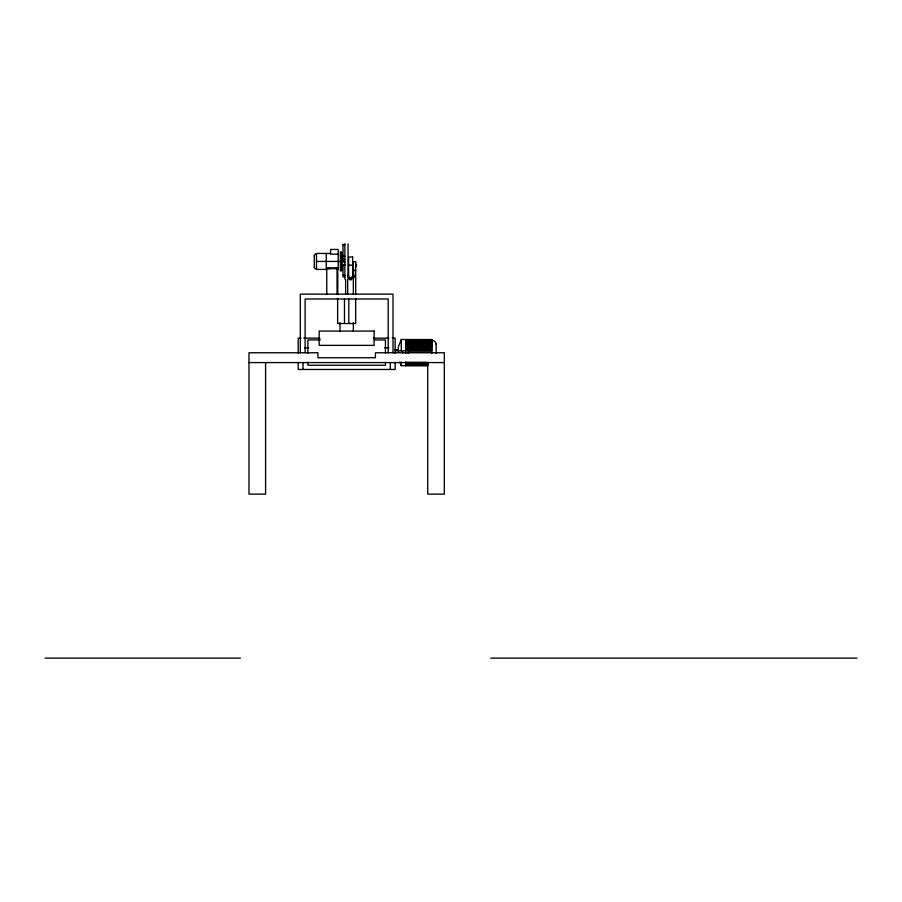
<?xml version="1.0" encoding="UTF-8"?>
<svg xmlns="http://www.w3.org/2000/svg" width="902" height="902" viewBox="0 0 902 902"><rect width="100%" height="100%" fill="white"/><g stroke="black" fill="none" stroke-linecap="round" stroke-linejoin="round"><path stroke-width="1.35" d="M431.81 353.325L431.81 339.524L401.277 339.513L398.368 346.774L398.368 351.25M344.88 244.521L343.019 244.521L343.019 261.896L344.88 261.896M343.019 244.814L344.88 244.814M330.56 253.462L316.489 253.439L316.489 269.427L326.276 269.427L326.276 253.439M338.205 254.172L330.56 254.172L330.56 249.448L338.205 249.448L338.205 269.394M340.404 255.604L341.61 255.604M343.019 256.236L344.88 256.258M343.019 259.381L344.88 259.381M316.489 261.433L344.902 261.433M344.88 264.557L343.019 264.557L343.019 276.903L344.88 276.903M348.6 265.132L352.637 265.132M343.019 265.402L344.88 265.402M340.404 267.263L341.61 267.263M326.772 268.683L337.765 268.683M352.637 268.695L353.494 268.695L353.494 275.922L352.637 275.922M353.347 270.51L355.692 270.51M348.6 275.155L347.755 275.155L347.755 275.922L348.6 275.922M352.637 275.155L353.494 275.155M343.019 275.268L344.88 275.268M300.997 338.137L298.19 338.137L298.19 353.122M303.816 338.137L319.928 338.137M373.394 338.137L388.875 338.137M392.314 338.137L395.132 338.137L395.132 353.178M405.641 339.693L431.81 339.693M320.345 339.93L307.886 339.93L307.886 353.325M374.353 339.93L385.436 339.93L385.436 353.133M405.641 340.02L431.81 340.02M405.641 340.505L431.81 340.505M409.779 341.824L431.81 341.824M405.641 341.926L431.81 341.926M405.641 342.456L431.81 342.456M405.641 342.839L431.81 342.839M405.641 343.064L431.81 343.064M405.641 343.876L431.81 343.876M405.641 343.978L431.81 343.978M405.641 344.789L431.81 344.789M405.641 345.015L431.81 345.015M405.641 345.928L431.81 345.928M405.641 346.267L431.81 346.267M405.641 346.898L431.81 346.898M405.641 347.586L431.81 347.586M304.448 347.834L308.664 347.834M384.658 347.834L388.875 347.834M408.392 348.217L430.434 348.217M405.641 348.984L431.81 348.984M405.641 349.3L431.81 349.3M395.132 349.717L398.368 349.717M405.641 350.393L431.81 350.393M395.132 350.855L408.55 350.855L408.55 353.325M408.55 351.87L431.81 351.87M405.641 352.592L408.55 352.592M405.641 362.356L427.683 362.356M248.975 362.581L444.336 362.581M405.641 363.269L427.683 363.269M407.016 363.371L427.683 363.371M405.641 364.679L427.683 364.679M405.641 365.175L427.683 365.175M405.641 365.49L427.683 365.49M399.823 362.052L401.277 365.682L427.683 365.66M45.1 658.133L240.462 658.133M490.756 658.133L856.9 658.133M436.173 343.876L436.173 353.392M427.74 362.581L427.74 494.138L444.336 494.138L444.336 352.761L375.412 352.761L375.412 357.733L317.91 357.733L317.91 352.761L248.975 352.761L248.975 494.138L265.583 494.138L265.583 362.581M405.641 339.524L405.641 350.855M405.641 351.814L405.641 353.144M405.641 362.018L405.641 365.66M402.732 351.803L402.732 353.156M401.277 339.513L401.277 350.855M401.277 362.119L401.277 365.682M395.132 362.581L395.132 369.47L298.19 369.47L298.19 362.581M393.024 352.761L393.024 294.142L300.287 294.142L300.287 352.761M390.284 362.548L390.284 369.47M388.187 352.761L388.187 298.99L305.135 298.99L305.135 352.761M385.436 362.424L385.436 365.254L307.886 365.254L307.886 362.187M356.482 264.342L356.482 266.62M355.692 294.142L355.692 261.648L353.347 261.648L353.347 294.142M355.692 298.337L355.692 323.514L337.63 323.514L337.63 298.337M353.325 322.679L353.325 331.068M348.826 298.99L348.826 323.514M348.048 243.867L348.048 279.169M347.687 279.485L347.687 293.928M345.635 279.485L345.635 293.928M344.88 243.867L344.88 279.169M344.485 298.99L344.485 323.514M341.881 254.567L341.881 268.3M341.61 251.816L341.61 271.04M340.404 251.816L340.404 271.04M339.986 322.679L339.986 331.068M337.765 294.142L337.765 267.804L326.772 267.804L326.772 294.142M337.044 267.804L337.044 294.142M336.39 267.804L336.39 268.683M329.354 267.804L329.354 268.683M328.689 267.804L328.689 268.683M314.291 255.638L314.291 267.229M303.038 362.548L303.038 369.47M316.489 269.033A2.199 2.086 0 0 1 314.291 266.947M314.291 255.909A2.199 2.086 0 0 1 316.489 253.823M354.903 275.245A2.097 2.075 0 0 0 355.411 275.257A4.826 4.769 0 0 1 354.96 276.767M354.903 275.538A2.097 2.075 0 0 0 355.411 275.561A4.826 4.769 0 0 1 354.96 277.072M351.746 277.331A2.097 2.075 0 0 0 351.532 279.361A4.826 4.769 0 0 1 349.705 279.361A2.097 2.075 0 0 0 349.502 277.331M352.22 276.846A2.097 2.075 0 0 1 354.103 276.553M354.103 276.846A2.097 2.075 0 0 0 351.532 279.654A4.826 4.769 0 0 1 349.705 279.654A2.097 2.075 0 0 0 349.277 277.365M431.81 340.426A4.363 4.059 0 0 1 436.173 344.485M352.637 256.991L348.6 256.991L348.6 278.109L352.637 278.109L352.637 256.991M374.127 331.068L319.184 331.068L319.184 345.365L374.127 345.365L374.127 331.068M431.81 341.114L405.641 341.114L431.81 341.136M427.683 364.047L405.641 364.047L427.683 364.081"/></g></svg>
